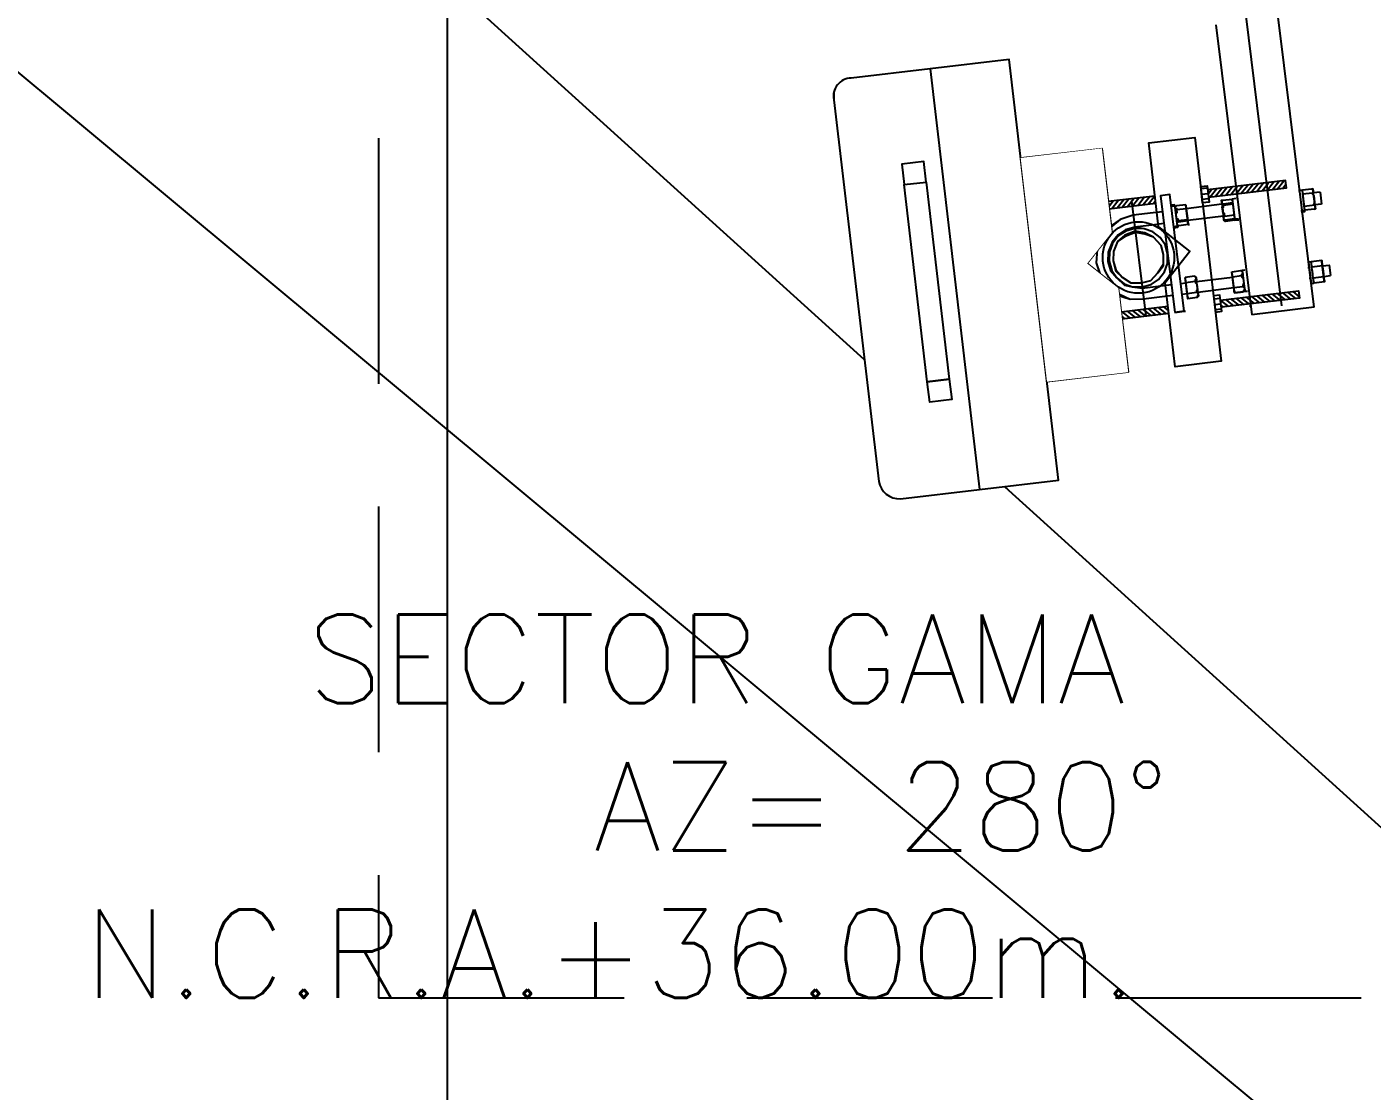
# Model space of a CAD drawing. Header units: millimetres. Extents: x 0 to 257, y -23 to 320.
# Drawn here: x 67.04 to 68.409, y -13.639 to -12.556 of the extents above; entities that cross this region are included whole.
import ezdxf
from ezdxf import colors
from ezdxf.entities.mleader import LeaderData, LeaderLine
from ezdxf.math import Vec2, Vec3

# ---------------------------------------------------------------- set-up
doc = ezdxf.new("R2010")
doc.units = ezdxf.units.MM
doc.header["$LTSCALE"] = 0.1
doc.set_wipeout_variables(frame=1)
doc.linetypes.add('DASHED2', pattern=[0.375, 0.25, -0.125])
for name, color, linetype in [('8', 8, 'Continuous'), ('9', 96, 'Continuous'), ('FIBRA OPTICA AT&T', 5, 'Continuous'), ('titulos', 170, 'Continuous')]:
    doc.layers.add(name, color=color, linetype=linetype)
doc.styles.add('Romans', font='romans.shx', dxfattribs={"width": 0.8})
doc.styles.add('TEXTOS', font='romans.shx')
pattern_1 = [(135, (32.1043925, -60.0973595), (-0.00265165043, -0.00265165043), [])]
pattern_2 = [(45, (-32.1043925, -60.0973595), (0.00265165043, -0.00265165043), [])]

# ---------------------------------------------------------------- blocks, each defined once
blk = doc.blocks.new('Antena RF')
at = {"layer": '8', "ltscale": 0.05}
h = blk.add_hatch(dxfattribs=at)
h.set_pattern_fill('ANSI31', color=256, scale=0.03, angle=90, style=0)
h.set_pattern_definition(pattern_1)
h.paths.add_polyline_path([(-0.0602, 0.0779), (-0.0528, 0.0779), (-0.0528, 0.1578), (-0.0602, 0.1578)])
h = blk.add_hatch(dxfattribs=at)
h.set_pattern_fill('ANSI31', color=256, scale=0.03, angle=90, style=0)
h.set_pattern_definition(pattern_2)
h.paths.add_polyline_path([(0.0602, 0.0779), (0.0528, 0.0779), (0.0528, 0.1578), (0.0602, 0.1578)])
h = blk.add_hatch(dxfattribs=at)
h.set_pattern_fill('ANSI31', color=256, scale=0.03, angle=90, style=0)
h.set_pattern_definition(pattern_1)
h.paths.add_polyline_path([(-0.0528, 0.024), (-0.0602, 0.024), (-0.0602, -0.024), (-0.0528, -0.024)])
h = blk.add_hatch(dxfattribs=at)
h.set_pattern_fill('ANSI31', color=256, scale=0.03, angle=90, style=0)
h.set_pattern_definition(pattern_2)
h.paths.add_polyline_path([(0.0528, 0.024), (0.0602, 0.024), (0.0602, -0.024), (0.0528, -0.024)])
for points in [[(-0.0528, 0.0779), (-0.0528, 0.1578), (-0.0602, 0.1578), (-0.0602, 0.0779)], [(0.0528, 0.0779), (0.0528, 0.1578), (0.0602, 0.1578), (0.0602, 0.0779)], [(-0.0602, 0.024), (-0.0602, -0.024), (-0.0528, -0.024), (-0.0528, 0.024)], [(0.0602, 0.024), (0.0602, -0.024), (0.0528, -0.024), (0.0528, 0.024)]]:
    blk.add_lwpolyline(points)
for p, q in [((-0.062, 0.0779), (-0.062, 0.0713)), ((-0.0565, 0.0713), (-0.0565, 0.0779)), ((-0.0565, 0.0713), (-0.0565, 0.0779)), ((-0.051, 0.0779), (-0.051, 0.0713)), ((0.051, 0.0779), (0.051, 0.0713)), ((0.0565, 0.0713), (0.0565, 0.0779)), ((0.0565, 0.0713), (0.0565, 0.0779)), ((0.062, 0.0779), (0.062, 0.0713))]:
    blk.add_line(p, q, dxfattribs=at)
for points in [[(-0.0286, 0.024), (-0.1147, 0.024), (-0.1147, 0.0713), (0.1147, 0.0713), (0.1147, 0.024), (0.0286, 0.024)], [(-0.0286, 0.024), (0, 0.0526), (0.0286, 0.024)], [(-0.0286, -0.024), (0, -0.0526), (0.0286, -0.024)]]:
    blk.add_lwpolyline(points, dxfattribs=at)
for points in [[(-0.0643, 0.0713), (-0.0643, 0.0779), (-0.0476, 0.0779), (-0.0476, 0.0713)], [(0.0643, 0.0713), (0.0643, 0.0779), (0.0476, 0.0779), (0.0476, 0.0713)]]:
    blk.add_lwpolyline(points, close=True, dxfattribs=at)
blk.add_circle((0, 0), 0.0364, dxfattribs=at)
at = {"ltscale": 450}
blk.add_wipeout([(-0.2155, -0.1072), (0.2155, -0.1072), (0.2155, -0.2692), (0.2124, -0.279), (0.205, -0.2863), (0.1955, -0.2892), (-0.1955, -0.2892), (-0.2063, -0.2869), (-0.2136, -0.2793), (-0.2155, -0.2691)], dxfattribs=at)
blk.add_line((-0.2155, -0.1882), (0.2155, -0.1882), dxfattribs=at)
blk.add_lwpolyline([(-0.1955, -0.2892), (0.1955, -0.2892, 0.379386), (0.2155, -0.2692), (0.2155, -0.1072), (-0.2155, -0.1072), (-0.2155, -0.2691, 0.470848)], format="xyb", close=True, dxfattribs=at)
for points in [[(-0.1015, -0.2057), (-0.1225, -0.2057), (-0.1225, -0.2282), (-0.1015, -0.2282)], [(-0.1015, -0.2057), (0.1004, -0.2057), (0.1004, -0.2282), (-0.1015, -0.2282)], [(0.1004, -0.2057), (0.1214, -0.2057), (0.1214, -0.2282), (0.1004, -0.2282)]]:
    blk.add_lwpolyline(points, close=True, dxfattribs=at)
at = {"layer": '8', "ltscale": 0.05}
blk.add_lwpolyline([(0.0286, -0.024), (0.1147, -0.024), (0.1147, -0.1072), (-0.1147, -0.1072), (-0.1147, -0.024), (-0.0286, -0.024)], dxfattribs=at)
blk.add_wipeout([(-0.1147, -0.1072), (-0.1147, -0.024), (-0.0286, -0.024), (0, -0.0526), (0.0286, -0.024), (0.1147, -0.024), (0.1147, -0.1072)])
blk = doc.blocks.new('A$C462F3C73')
at = {"linetype": 'Continuous'}
for points in [[(33.833, -57), (33.833, -56.917), (34.083, -56.917), (34.083, -57)], [(33.833, -56.917), (33.833, -57)], [(35.083, -56.917), (33.833, -56.917)], [(34.083, -57), (34.083, -57.583), (33.833, -57.583), (33.833, -57.583)], [(33.833, -57), (33.833, -57.583)], [(34.083, -56.5), (34.083, -56.917)], [(34.083, -56.5), (34.833, -56.5)], [(34.083, -57), (34.25, -56.917), (34.667, -56.917), (34.833, -57)], [(34.833, -56.5), (34.833, -56.5)], [(34.833, -56.5), (34.833, -56.917)], [(34.833, -56.5), (34.833, -56.917)], [(35.083, -57), (35.083, -57.583), (34.833, -57.583), (34.833, -56.917), (35.083, -56.917), (35.083, -57)], [(35.083, -56.917), (35.083, -57)], [(35.083, -56.917), (35.083, -56.917), (35.083, -57), (35.083, -56.917)], [(35.083, -56.917), (35.083, -56.917)], [(35.083, -57), (35.083, -57.583), (35.083, -57.583)], [(38.667, -56.917), (38.667, -57.583), (38.583, -57.583), (38.5, -57.583), (38.5, -57.583), (38.417, -57.583), (38.333, -57.583)], [(38.333, -56.917), (38.417, -56.917), (38.583, -56.917), (38.667, -56.917)], [(38.333, -56.917), (38.333, -57.583)], [(38.417, -56.917), (38.333, -56.917)], [(38.417, -56.917), (38.333, -56.917)], [(38.667, -56.917), (38.667, -57.583), (38.583, -57.583), (38.5, -57.583), (38.5, -57.583), (38.417, -57.583), (38.333, -57.583)], [(38.333, -56.917), (38.333, -56.917), (38.417, -56.917), (38.583, -56.917), (38.583, -56.917), (38.667, -56.917)], [(38.333, -56.917), (38.333, -57.583)], [(39.583, -56.917), (38.417, -56.917)], [(39.583, -56.917), (38.417, -56.917)], [(38.667, -56.917), (38.667, -56.5), (39.333, -56.5)], [(38.667, -56.917), (38.667, -56.5)], [(38.667, -56.5), (39.333, -56.5)], [(38.667, -56.917), (38.75, -56.917), (38.833, -56.917), (39.167, -56.917), (39.25, -56.917), (39.333, -56.917)], [(38.667, -56.917), (38.75, -56.917), (38.833, -56.917), (39.167, -56.917), (39.25, -56.917), (39.333, -56.917)], [(39.333, -56.917), (39.333, -56.5)], [(39.333, -56.5), (39.333, -56.5)], [(39.333, -56.917), (39.333, -56.5)], [(39.333, -56.917), (39.333, -56.5)], [(39.333, -56.917), (39.333, -56.5)], [(39.667, -56.917), (39.667, -57.583), (39.583, -57.583), (39.583, -57.583), (39.5, -57.583), (39.417, -57.583), (39.333, -57.583), (39.333, -56.917), (39.417, -56.917), (39.583, -56.917), (39.583, -56.917), (39.667, -56.917)], [(39.333, -57.583), (39.333, -56.917), (39.333, -56.917), (39.417, -56.917), (39.583, -56.917), (39.583, -56.917), (39.667, -56.917)], [(39.667, -56.917), (39.667, -57.583), (39.583, -57.583), (39.583, -57.583), (39.417, -57.583), (39.417, -57.583), (39.333, -57.583)], [(39.583, -56.917), (39.583, -56.833)], [(39.667, -56.917), (39.667, -57.583), (39.583, -57.583)], [(39.583, -56.917), (39.667, -56.917), (39.583, -56.917)], [(39.583, -56.917), (39.667, -56.917)], [(39.583, -56.917), (39.667, -56.917)], [(39.667, -56.917), (39.667, -57.583), (39.583, -57.583)], [(39.583, -56.917), (39.667, -56.917), (39.583, -56.917)], [(39.583, -56.917), (39.583, -56.917)], [(41.167, -57.75), (22.917, -57.75)], [(33.833, -57.583), (33.833, -57.833)], [(35.083, -57.833), (35.083, -57.583), (33.833, -57.583)], [(34.833, -57.583), (34.667, -57.583), (34.25, -57.583), (34.083, -57.583)], [(35.083, -57.583), (35.083, -57.583)], [(35.083, -57.583), (35.083, -57.583)], [(35.167, -57.833), (35.167, -57.583), (35.083, -57.583)], [(38.417, -57.583), (38.333, -57.583)], [(38.333, -57.583), (38.333, -57.75)], [(39.667, -57.75), (39.667, -57.583), (38.333, -57.583)], [(38.417, -57.583), (38.333, -57.583)], [(38.333, -57.583), (38.333, -57.75)], [(39.667, -57.75), (39.667, -57.583), (38.333, -57.583)], [(38.333, -57.75), (39.667, -57.75)], [(38.333, -57.75), (39.667, -57.75)], [(39.333, -57.583), (39.167, -57.583), (39.083, -57.583), (38.917, -57.583), (38.833, -57.583), (38.667, -57.583)], [(39.333, -57.583), (39.167, -57.583), (39.083, -57.583), (38.917, -57.583), (38.833, -57.583), (38.667, -57.583)], [(38.667, -57.833), (38.667, -57.75)], [(38.667, -57.833), (38.667, -57.75)], [(39.333, -57.833), (39.333, -57.75)], [(39.333, -57.833), (39.333, -57.75)], [(39.333, -57.833), (39.333, -57.75)], [(39.333, -57.833), (39.333, -57.75)], [(39.583, -57.583), (39.667, -57.583)], [(39.583, -57.583), (39.667, -57.583)], [(39.583, -57.583), (39.667, -57.583)], [(39.583, -57.583), (39.667, -57.583)], [(39.667, -57.75), (39.667, -57.583)], [(39.667, -57.75), (39.667, -57.583)], [(39.667, -57.75), (39.667, -57.75)], [(41.167, -57.75), (41.167, -61.667)], [(40.833, -59.75), (-41.917, -59.667)], [(22.917, -61.667), (41.167, -61.667)], [(33.833, -61.75), (33.833, -62), (35.167, -62)], [(33.833, -61.75), (33.833, -62), (35.083, -62)], [(33.833, -62.583), (33.833, -62), (34.167, -62), (34.167, -62.583), (34.083, -62.583), (34, -62.667), (33.917, -62.667), (33.833, -62.583), (33.833, -62.583)], [(33.917, -62), (33.833, -62)], [(33.833, -62.583), (33.833, -62), (34.083, -62), (34.083, -62.583), (34, -62.667), (33.833, -62.667), (33.833, -62.583), (33.833, -62.583)], [(33.833, -62), (33.833, -62)], [(34.083, -62), (34.833, -62)], [(34.167, -62), (34.833, -62)], [(34.833, -62.583), (34.833, -62), (35.083, -62)], [(34.833, -62.583), (34.833, -62), (35.083, -62)], [(35.167, -61.75), (35.167, -62), (35.083, -62)], [(35.083, -62), (35.083, -61.75)], [(35.083, -62), (35.167, -62)], [(35.167, -62), (35.167, -62.583), (35.083, -62.667)], [(35.083, -62), (35.167, -62)], [(35.083, -62.583), (35.083, -62)], [(35.083, -62), (35.083, -62)], [(35.083, -62), (35.083, -62)], [(35.083, -62), (35.083, -62.583), (35.083, -62.667)], [(35.083, -62), (35.083, -62)], [(35.083, -62.583), (35.083, -62)], [(35.083, -62), (35.083, -62)], [(35.167, -61.75), (35.167, -62)], [(35.167, -62), (35.167, -61.75)], [(38.333, -61.75), (38.333, -61.917), (39.667, -61.917)], [(38.333, -61.75), (38.333, -61.917), (39.667, -61.917)], [(38.333, -62.583), (38.333, -62), (38.417, -61.917), (38.583, -61.917), (38.667, -62), (38.667, -62.583), (38.333, -62.583)], [(38.417, -61.917), (38.333, -62)], [(38.333, -62.583), (38.333, -62), (38.333, -62), (38.417, -61.917), (38.583, -61.917), (38.583, -62), (38.667, -62), (38.667, -62.583), (38.333, -62.583)], [(38.417, -61.917), (38.333, -62)], [(38.667, -62), (38.75, -62), (38.833, -61.917), (39.167, -61.917), (39.25, -62), (39.333, -62)], [(38.667, -62), (38.75, -62), (38.833, -61.917), (39.167, -61.917), (39.25, -62), (39.333, -62)], [(39.333, -62.583), (39.333, -62), (39.417, -61.917), (39.583, -61.917), (39.583, -62), (39.667, -62)], [(39.333, -62.583), (39.333, -62), (39.333, -62), (39.417, -61.917), (39.583, -61.917), (39.583, -62), (39.667, -62)], [(39.583, -61.917), (39.667, -62)], [(39.583, -61.917), (39.667, -62)], [(39.583, -61.917), (39.667, -62)], [(39.583, -61.917), (39.667, -62)], [(39.583, -61.917), (39.667, -62)], [(39.583, -61.917), (39.667, -62)], [(39.667, -62), (39.667, -62.583), (39.583, -62.583)], [(39.667, -62), (39.667, -62.583), (39.583, -62.583)], [(39.667, -61.75), (39.667, -61.917)], [(39.667, -61.917), (39.667, -61.75)], [(39.667, -61.75), (39.667, -61.917)], [(39.667, -62.583), (39.667, -62)], [(39.667, -62.583), (39.667, -62)], [(40.583, -61.75), (40.583, -61.667)], [(33.917, -62.667), (33.833, -62.583)], [(33.833, -62.667), (33.833, -62.583)], [(33.833, -62.667), (35.083, -62.667)], [(33.917, -62.667), (35.083, -62.667)], [(34.833, -62.583), (34.667, -62.583), (34.667, -62.667), (34.25, -62.667), (34.25, -62.583), (34.083, -62.583)], [(34.083, -62.667), (34.083, -64.917)], [(34.083, -62.667), (34.083, -64.917)], [(34.833, -62.583), (34.667, -62.583), (34.667, -62.667), (34.333, -62.667), (34.25, -62.583), (34.167, -62.583)], [(35.083, -62.583), (35.083, -62.667), (34.833, -62.667), (34.833, -62.583), (34.833, -62.583)], [(35.083, -62.583), (35.083, -62.667), (34.833, -62.667), (34.833, -62.583)], [(34.833, -62.667), (34.833, -64.917)], [(34.833, -62.667), (34.833, -64.917)], [(34.833, -62.667), (34.833, -64.917)], [(34.833, -62.667), (34.833, -64.917)], [(35.167, -62.583), (35.083, -62.583), (35.083, -62.667)], [(35.083, -62.667), (35.083, -62.583)], [(35.083, -62.667), (35.083, -62.583)], [(35.083, -62.583), (35.083, -62.667)], [(35.083, -62.667), (35.083, -62.583)], [(35.083, -62.667), (35.083, -62.583)], [(38.417, -62.583), (38.333, -62.583)], [(38.417, -62.583), (38.333, -62.583)], [(38.417, -62.583), (39.583, -62.583)], [(38.417, -62.583), (39.583, -62.583)], [(39.333, -62.583), (38.667, -62.583)], [(38.667, -64.833), (38.667, -62.583)], [(38.667, -64.833), (38.667, -62.583)], [(39.333, -62.583), (38.667, -62.583)], [(39.333, -64.833), (39.333, -62.583)], [(39.667, -62.583), (39.333, -62.583)], [(39.333, -64.833), (39.333, -62.583)], [(39.333, -64.833), (39.333, -62.583)], [(39.333, -64.833), (39.333, -62.583)], [(39.667, -62.583), (39.333, -62.583)], [(39.583, -62.583), (39.583, -62.5)], [(39.667, -62.583), (39.583, -62.583)], [(39.583, -62.583), (39.667, -62.583)], [(39.667, -62.583), (39.583, -62.583)], [(39.583, -62.583), (39.583, -62.583)], [(39.583, -62.583), (39.667, -62.583)], [(34.083, -64.917), (34.083, -65.5), (34, -65.583), (33.833, -65.583), (33.833, -65.5), (33.833, -65.5)], [(33.833, -64.917), (34.083, -64.917)], [(33.833, -64.917), (33.833, -65.5)], [(33.833, -64.917), (33.833, -64.917)], [(35.083, -64.917), (33.833, -64.917)], [(34.083, -64.917), (34.083, -65.5), (34, -65.5), (34, -65.583), (33.833, -65.583), (33.833, -65.5)], [(33.833, -64.917), (34.083, -64.917)], [(33.833, -64.917), (33.833, -65.5)], [(33.833, -64.917), (33.833, -64.917)], [(35.083, -64.917), (33.833, -64.917)], [(34.083, -64.917), (34.833, -64.917)], [(34.083, -64.917), (34.75, -64.917)], [(35.083, -64.917), (35.083, -65.5), (35.083, -65.5), (35.083, -65.583), (34.833, -65.583), (34.833, -65.5), (34.75, -65.5), (34.75, -64.917), (35.083, -64.917)], [(35.083, -64.917), (35.083, -65.5), (35.083, -65.583), (34.833, -65.583), (34.833, -65.5), (34.833, -64.917), (35.083, -64.917)], [(35.083, -64.917), (35.083, -64.833)], [(35.083, -64.917), (35.083, -64.833)], [(35.083, -64.917), (35.083, -65.5), (35.083, -65.583)], [(35.083, -64.917), (35.083, -64.917), (35.083, -64.917)], [(35.083, -64.917), (35.083, -64.917)], [(35.083, -64.917), (35.083, -65.5), (35.083, -65.583)], [(35.083, -64.917), (35.083, -64.917), (35.083, -64.917)], [(35.083, -64.917), (35.083, -64.917)], [(38.333, -64.917), (38.333, -64.917), (38.417, -64.833), (38.583, -64.833), (38.583, -64.917), (38.667, -64.917)], [(38.417, -64.833), (38.333, -64.917)], [(38.333, -64.917), (38.333, -64.917), (38.417, -64.833), (38.5, -64.833), (38.583, -64.917), (38.667, -64.917)], [(38.417, -64.833), (38.333, -64.917)], [(38.667, -64.917), (38.667, -65.5), (38.333, -65.5)], [(38.333, -64.917), (38.333, -65.5)], [(38.667, -64.917), (38.667, -65.5), (38.333, -65.5)], [(38.333, -64.917), (38.333, -65.5)], [(39.583, -64.833), (38.417, -64.833)], [(39.583, -64.833), (38.417, -64.833)], [(38.667, -64.917), (38.75, -64.917), (38.833, -64.833), (39.167, -64.833), (39.25, -64.917), (39.333, -64.917)], [(38.667, -64.917), (38.75, -64.917), (38.833, -64.833), (39.167, -64.833), (39.25, -64.917), (39.333, -64.917)], [(39.667, -64.917), (39.667, -65.5), (39.333, -65.5), (39.333, -64.917), (39.333, -64.917), (39.417, -64.833), (39.583, -64.833), (39.583, -64.917), (39.667, -64.917)], [(39.667, -64.917), (39.667, -65.5), (39.333, -65.5), (39.333, -64.917), (39.333, -64.917), (39.417, -64.833), (39.583, -64.833), (39.583, -64.917), (39.667, -64.917)], [(39.583, -64.833), (39.667, -64.917), (39.583, -64.833)], [(39.583, -64.833), (39.583, -64.833)], [(39.583, -64.833), (39.667, -64.917)], [(39.583, -64.833), (39.583, -64.917), (39.667, -64.917), (39.583, -64.833)], [(39.583, -64.833), (39.583, -64.833)], [(39.583, -64.833), (39.667, -64.917)], [(39.667, -64.917), (39.667, -65.5), (39.583, -65.5)], [(39.667, -64.917), (39.667, -65.5), (39.583, -65.5)], [(40.417, -66.417), (40.417, -65.833), (33.083, -65.833), (33.083, -66.417), (40.417, -66.417)], [(40.417, -66.417), (40.417, -65.833), (33.083, -65.833), (33.083, -66.417), (40.417, -66.417)], [(33.75, -65.583), (33.75, -65.833)], [(35.083, -65.833), (35.083, -65.583), (33.75, -65.583)], [(33.833, -65.583), (33.833, -65.5)], [(33.833, -65.583), (33.833, -65.5)], [(33.833, -65.583), (33.833, -65.833)], [(35.083, -65.833), (35.083, -65.583), (33.833, -65.583)], [(34.833, -65.5), (34.667, -65.5), (34.667, -65.583), (34.25, -65.583), (34.25, -65.5), (34.083, -65.5)], [(34.75, -65.5), (34.667, -65.5), (34.667, -65.583), (34.25, -65.583), (34.25, -65.5), (34.083, -65.5)], [(35.083, -65.583), (35.083, -65.5)], [(35.083, -65.583), (35.083, -65.5)], [(35.083, -65.583), (35.083, -65.5)], [(35.083, -65.583), (35.083, -65.5)], [(35.167, -65.833), (35.167, -65.583), (35.083, -65.583)], [(35.083, -65.833), (35.083, -65.583)], [(38.417, -65.5), (38.333, -65.5)], [(38.417, -65.5), (38.333, -65.5)], [(39.583, -65.5), (38.417, -65.5)], [(39.583, -65.5), (38.417, -65.5)], [(39.333, -65.5), (38.667, -65.5)], [(38.667, -65.833), (38.667, -65.5)], [(38.667, -65.833), (38.667, -65.5)], [(39.333, -65.5), (38.667, -65.5)], [(39.333, -65.833), (39.333, -65.5)], [(39.333, -65.833), (39.333, -65.5)], [(39.333, -65.833), (39.333, -65.5)], [(39.333, -65.833), (39.333, -65.5)], [(39.583, -65.5), (39.667, -65.5)], [(39.583, -65.5), (39.583, -65.5)], [(39.583, -65.5), (39.667, -65.5)], [(39.583, -65.5), (39.667, -65.5)], [(39.583, -65.5), (39.583, -65.5)], [(39.583, -65.5), (39.667, -65.5)], [(40.417, -65.833), (40.417, -65.75)], [(40.417, -65.833), (40.417, -66.417)], [(40.417, -66.417), (40.417, -65.833)], [(34.083, -66.417), (34.083, -67)], [(34.083, -66.417), (34.083, -67)], [(34.083, -67), (34.083, -68.25)], [(34.083, -67), (34.083, -68.25)], [(34.833, -66.417), (34.833, -67)], [(34.833, -66.417), (34.833, -67)], [(34.833, -66.417), (34.833, -67)], [(38.583, -68.25), (38.5, -67.667), (38.25, -67.167), (37.833, -66.75), (37.333, -66.5), (36.75, -66.417), (36.167, -66.5), (35.667, -66.75), (35.25, -67.167), (35, -67.667), (34.833, -68.25), (35, -68.833), (35.25, -69.333), (35.667, -69.75), (36.167, -70), (36.75, -70.083), (37.333, -70), (37.833, -69.75), (38.25, -69.333), (38.5, -68.833), (38.583, -68.25)], [(34.833, -66.417), (34.833, -67)], [(34.833, -67), (34.833, -68.25)], [(34.833, -67), (34.833, -68.25)], [(34.833, -67), (34.833, -68.25)], [(34.833, -67), (34.833, -68.25)], [(38.583, -68.25), (38.5, -67.667), (38.25, -67.167), (37.833, -66.75), (37.333, -66.5), (36.75, -66.417), (36.167, -66.5), (35.667, -66.75), (35.25, -67.167), (35, -67.667), (34.917, -68.25), (35, -68.833), (35.25, -69.333), (35.667, -69.75), (36.167, -70), (36.75, -70.083), (37.333, -70), (37.833, -69.75), (38.25, -69.333), (38.5, -68.833), (38.583, -68.25)], [(38.333, -68.25), (38.25, -67.667), (37.833, -67.167), (37.333, -66.75), (36.75, -66.667), (36.167, -66.75), (35.583, -67.167), (35.25, -67.667), (35.083, -68.25), (35.25, -68.917), (35.583, -69.417), (36.167, -69.75), (36.75, -69.833), (37.333, -69.75), (37.833, -69.417), (38.25, -68.917), (38.333, -68.25)], [(38.333, -68.25), (38.25, -67.667), (37.833, -67.167), (37.417, -66.75), (36.75, -66.667), (36.167, -66.75), (35.583, -67.167), (35.333, -67.667), (35.167, -68.25), (35.333, -68.917), (35.583, -69.417), (36.167, -69.75), (36.75, -69.833), (37.417, -69.75), (37.833, -69.417), (38.25, -68.917), (38.333, -68.25)], [(38.667, -66.917), (38.667, -66.417)], [(38.667, -66.917), (38.667, -66.417)], [(38.667, -68.25), (38.667, -66.917)], [(38.667, -68.25), (38.667, -66.917)], [(39.333, -66.917), (39.333, -66.417)], [(39.333, -66.917), (39.333, -66.417)], [(39.333, -66.917), (39.333, -66.417)], [(39.333, -66.917), (39.333, -66.417)], [(39.333, -68.25), (39.333, -66.917)], [(39.333, -68.25), (39.333, -66.917)], [(39.333, -68.25), (39.333, -66.917)], [(39.333, -68.25), (39.333, -66.917)], [(33.167, -68.25), (40.417, -68.25)], [(34.083, -68.25), (34.25, -69.083), (34.667, -69.75), (35.167, -70.417), (35.917, -70.75), (36.75, -70.917), (37.583, -70.75), (38.333, -70.417), (38.917, -69.75), (39.25, -69.083), (39.333, -68.25)], [(34.083, -68.25), (34.25, -69.083), (34.583, -69.75), (35.167, -70.417), (35.917, -70.75), (36.75, -70.917), (37.5, -70.75), (38.333, -70.417), (38.833, -69.75), (39.25, -69.083), (39.333, -68.25)], [(34.833, -68.25), (34.917, -68.833), (35.25, -69.333), (35.667, -69.75), (36.167, -70.083), (36.75, -70.167)], [(34.833, -68.25), (34.917, -68.833), (35.167, -69.333), (35.583, -69.75), (36.167, -70.083), (36.75, -70.167), (37.333, -70.083), (37.833, -69.75), (38.333, -69.333), (38.5, -68.833), (38.667, -68.25)], [(34.833, -68.25), (34.917, -68.833), (35.167, -69.333), (35.583, -69.75), (36.167, -70.083), (36.75, -70.167), (37.333, -70.083), (37.833, -69.75), (38.333, -69.333), (38.5, -68.833), (38.667, -68.25)], [(34.833, -68.25), (34.917, -68.833), (35.167, -69.333), (35.583, -69.75), (36.167, -70.083), (36.75, -70.167)], [(36.75, -70.917), (37.583, -70.75), (38.333, -70.417), (38.917, -69.833), (39.25, -69.083), (39.333, -68.25)]]:
    blk.add_lwpolyline(points, dxfattribs=at)
at = {"extrusion": (8.92565e-05, -0.000155498, 1), "xscale": 61.31944444444299, "yscale": 61.31944444444299, "zscale": 61.31944444444299, "rotation": 359.6375348272501}
blk.add_blockref('Antena RF', (36.738, -68.249, 0.014), dxfattribs=at)

msp = doc.modelspace()

# ---------------------------------------------------------------- linework, layer by layer
at = {"layer": '8', "linetype": 'DASHED2', "ltscale": 10}
msp.add_lwpolyline([(67.3974, -13.544), (72.3974, -13.544), (72.4104, -8.544), (67.3974, -8.544)], close=True, dxfattribs=at)

# ---------------------------------------------------------------- texts
at = {"linetype": 'ByBlock', "ltscale": 5, "insert": (68.3761, -14.0617), "char_height": 0.1, "width": 0.980048, "attachment_point": 7, "rotation": 38.6711, "style": 'Romans'}
msp.add_mtext('L ELEC=3.75 m', dxfattribs=at)

# ---------------------------------------------------------------- next in the draw order: leaders
at = {"ltscale": 0.1}
ml = msp.add_multileader_mtext('Standard', dxfattribs=at)
ml.set_content('TUBO SUBTERRANEO \\PDE PVC DE %%C1"\\PPARA CONTROLADOR\\P DE LUCES ATC', color=256, style='TEXTOS')
ml.set_leader_properties()
ml.build(insert=Vec2(0, 0))
ml.multileader.update_dxf_attribs({"dogleg_length": 0.2, "arrow_head_size": 0.1})
ctx = ml.context
ctx.base_point, ctx.char_height, ctx.arrow_head_size, ctx.landing_gap_size, ctx.plane_origin = Vec3(62.7061, -9.8803), 0.1, 0.1, 0.05, Vec3(68.2788, -12.7116)
ctx.text_align_type = 2
notes = []
notes.append((ctx, [(0, (1, 1, 0), (64.5644, -9.8803), (-1, 0), 0.2392, [(0, [(68.6797, -13.608)], 0, [])])]))
ctx.mtext.insert, ctx.mtext.width, ctx.mtext.alignment, ctx.mtext.line_spacing_factor, ctx.mtext.flow_direction = Vec3(64.2752, -9.8303), 3.197435, 3, 0.9, 5
ctx.mtext.has_bg_fill, ctx.mtext.bg_color, ctx.mtext.bg_scale_factor, ctx.mtext.bg_transparency, ctx.mtext.use_window_bg_color = 1, -1073741824, 1.5, 0, 1
for ctx, leaders in notes:
    for number, flags, end, landing, length, lines in leaders:
        leader = LeaderData()
        leader.index, (leader.has_last_leader_line, leader.has_dogleg_vector, leader.attachment_direction) = number, flags
        leader.last_leader_point, leader.dogleg_vector, leader.dogleg_length = Vec3(end), Vec3(landing), length
        for number, points, colour, breaks in lines:
            line = LeaderLine()
            line.index, line.vertices, line.color, line.breaks = number, Vec3.list(points), colors.encode_raw_color(colour), breaks
            leader.lines.append(line)
        ctx.leaders.append(leader)

# ---------------------------------------------------------------- next in the draw order: block references
at = {"layer": 'FIBRA OPTICA AT&T', "extrusion": (0.000143329, 0.000107718, 1), "xscale": 0.01630804077010234, "yscale": 0.01630804077010234, "zscale": 0.01630804077010234, "rotation": 277.0704493031718}
msp.add_blockref('A$C462F3C73', (69.2017, -12.0589, 0.0086), dxfattribs=at)

# ---------------------------------------------------------------- next in the draw order: texts
at = {"layer": 'titulos', "extrusion": (-6.47e-08, -5.84207e-08, 1), "insert": (68.2548, -13.544), "char_height": 0.09, "attachment_point": 7, "text_direction": (1, 0, 0), "style": 'TEXTOS'}
msp.add_mtext('\\pi-0.93;SECTOR GAMA\\P\\pi-0.63857;AZ= 280°\\P\\pi-1.15714;N.C.R.A.+36.00m.', dxfattribs=at)

# ---------------------------------------------------------------- next in the draw order: linework, layer by layer
msp.add_lwpolyline([(67.4675, -8.4672), (67.4675, -13.9672), (72.9875, -13.9672), (72.9875, -8.4672)], close=True)

# ---------------------------------------------------------------- next in the draw order: leaders
at = {"layer": '9'}
ml = msp.add_multileader_mtext('Standard', dxfattribs=at)
ml.set_content('\\A1;TUBO SUBTERRÁNEO DE PVC PESADO DE 2 1/2" PARA INSTALACIÓN F.O. GUIADAS CON CABLE GALVANIZADO ', color=256, style='TEXTOS')
ml.set_leader_properties()
ml.build(insert=Vec2(0, 0))
ml.multileader.update_dxf_attribs({"dogleg_length": 0.2, "arrow_head_size": 0.1})
ctx = ml.context
ctx.base_point, ctx.char_height, ctx.arrow_head_size, ctx.landing_gap_size, ctx.plane_origin = Vec3(62.0299, -10.5484), 0.1, 0.1, 0.05, Vec3(66.5511, -12.8973)
ctx.text_align_type = 2
notes = []
notes.append((ctx, [(1, (1, 1, 0), (64.5644, -10.5484), (-1, 0), 0.2392, [(3, [(69.1099, -14.3329)], 0, [])])]))
ctx.mtext.insert, ctx.mtext.width, ctx.mtext.alignment, ctx.mtext.line_spacing_factor, ctx.mtext.flow_direction = Vec3(64.2752, -10.4984), 2.205762, 3, 0.9, 5
ml = msp.add_multileader_mtext('Standard', dxfattribs=at)
ml.set_content('REGISTRO DE FIBRA ÓPTICA ATC 60X40X70CM \\P(MEDIDA INTERIOR)', color=256, style='TEXTOS')
ml.set_leader_properties()
ml.build(insert=Vec2(0, 0))
ml.multileader.update_dxf_attribs({"dogleg_length": 0.1, "arrow_head_size": 0.1})
ctx = ml.context
ctx.base_point, ctx.char_height, ctx.arrow_head_size, ctx.landing_gap_size, ctx.plane_origin = Vec3(61.9107, -11.2961), 0.1, 0.1, 0.05, Vec3(75.64, -17.8092)
ctx.text_align_type = 2
notes.append((ctx, [(1, (1, 1, 0), (64.3858, -11.2961), (-1, 0), 0.2942, [(0, [(68.5245, -15.2987)], 0, [])])]))
ctx.mtext.insert, ctx.mtext.width, ctx.mtext.defined_height, ctx.mtext.alignment, ctx.mtext.line_spacing_factor, ctx.mtext.flow_direction = Vec3(64.0416, -11.2295), 2.301654, 0.537, 3, 0.9, 5
for ctx, leaders in notes:
    for number, flags, end, landing, length, lines in leaders:
        leader = LeaderData()
        leader.index, (leader.has_last_leader_line, leader.has_dogleg_vector, leader.attachment_direction) = number, flags
        leader.last_leader_point, leader.dogleg_vector, leader.dogleg_length = Vec3(end), Vec3(landing), length
        for number, points, colour, breaks in lines:
            line = LeaderLine()
            line.index, line.vertices, line.color, line.breaks = number, Vec3.list(points), colors.encode_raw_color(colour), breaks
            leader.lines.append(line)
        ctx.leaders.append(leader)

doc.saveas('drawing.dxf')
